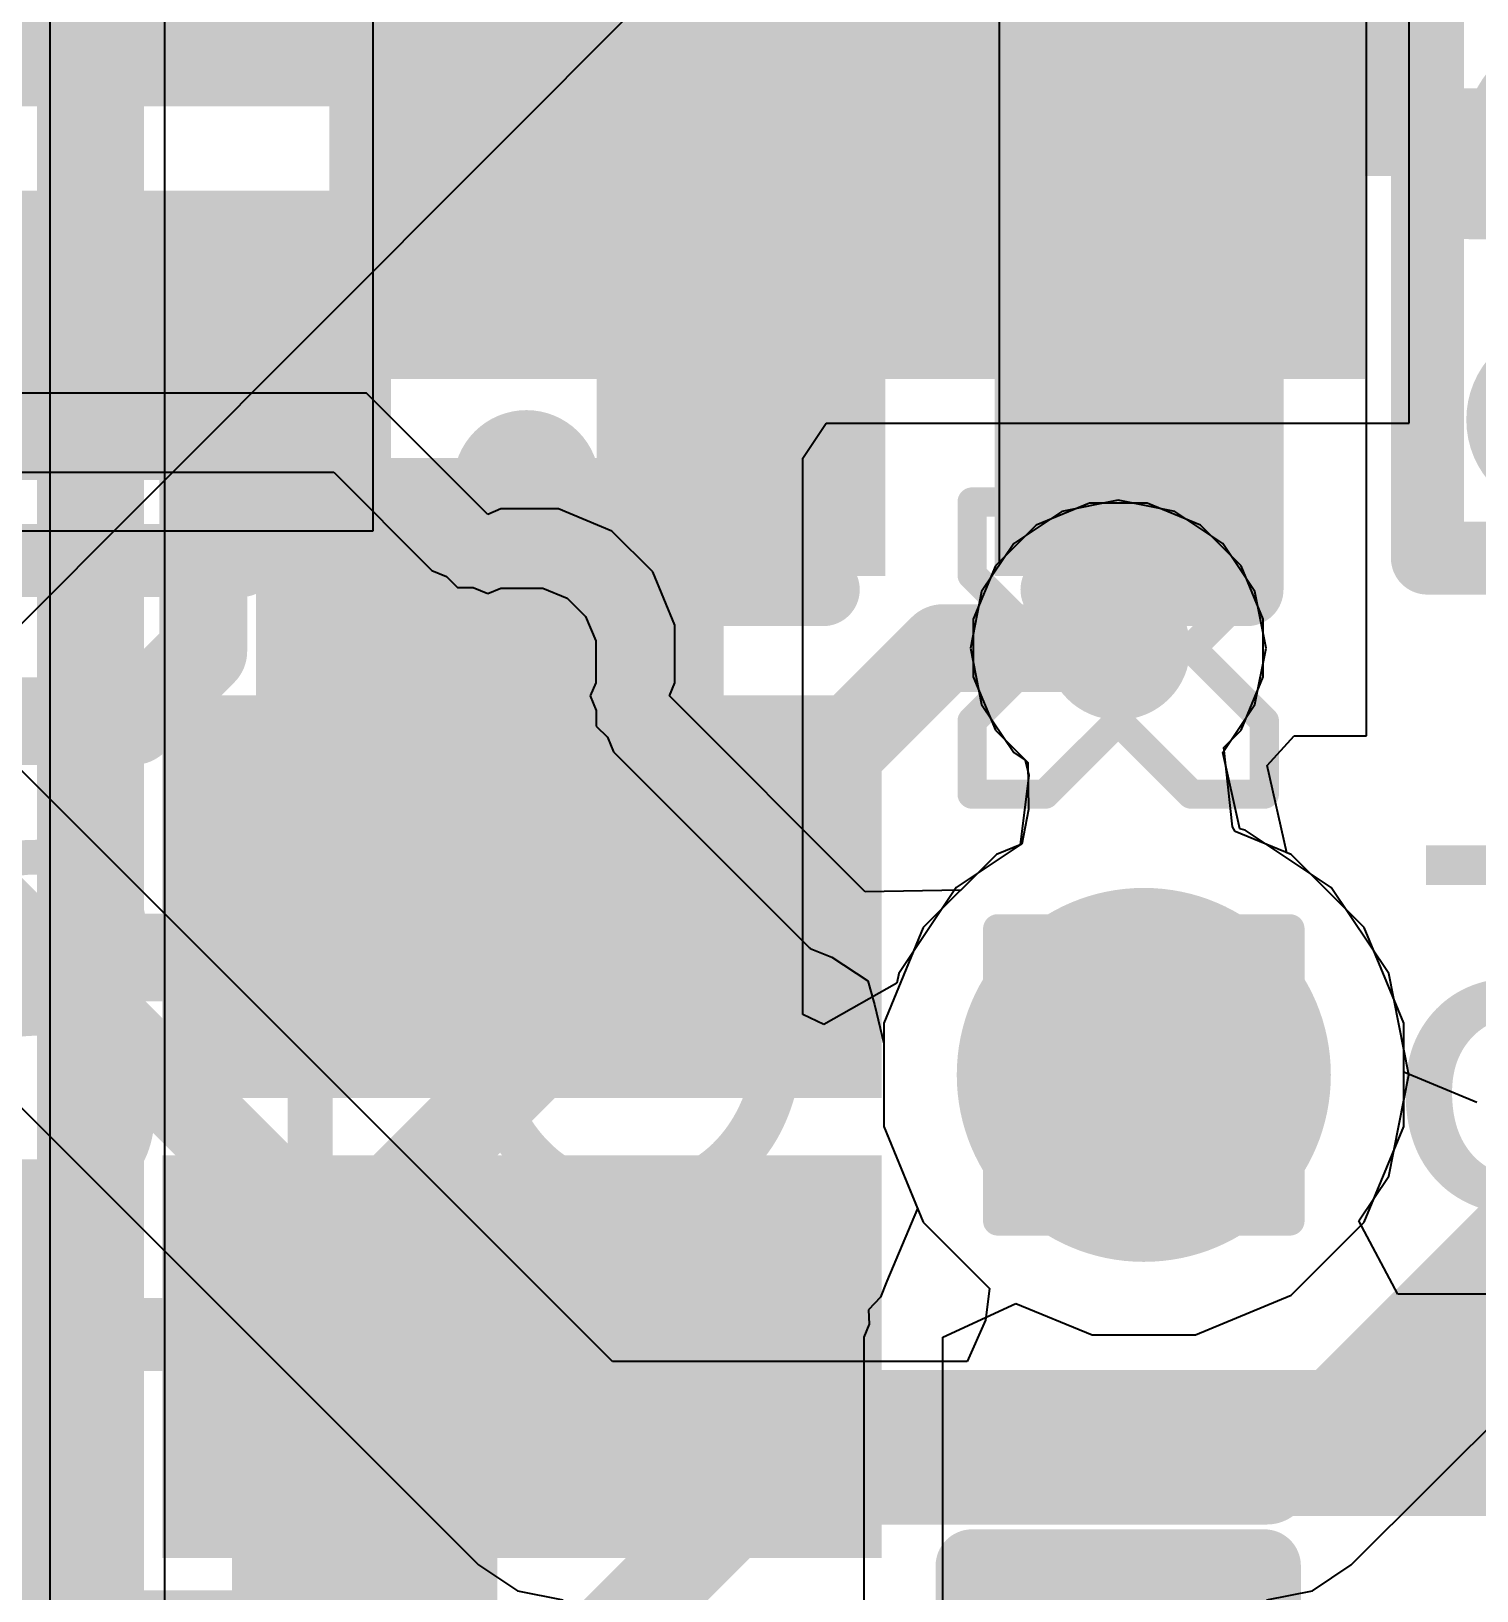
# Model space of a CAD drawing. Header units: inches. Extents: x 3 to 215, y 2 to 215.
# Drawn here: x 3.6196 to 3.7185, y 3.0745 to 3.1812 of the extents above; entities that cross this region are included whole.
import ezdxf

# ---------------------------------------------------------------- set-up
doc = ezdxf.new("R2010")
doc.units = ezdxf.units.IN
doc.header["$MEASUREMENT"] = 0
for name, color, linetype in [('Board_Outline', 56, 'Continuous'), ('Bottom Layer', 5, 'Continuous'), ('Bottom Overlay', 54, 'Continuous'), ('Bottom Paste', 16, 'Continuous'), ('Bottom Solder', 6, 'Continuous'), ('Drill Drawing', 1, 'Continuous'), ('Layer 1', 16, 'Continuous'), ('Layer 2', 76, 'Continuous'), ('Pad Holes', 156, 'Continuous'), ('Top Layer', 1, 'Continuous'), ('Top Overlay', 2, 'Continuous'), ('Top Paste', 8, 'Continuous'), ('Top Solder', 216, 'Continuous'), ('Via Holes', 16, 'Continuous')]:
    doc.layers.add(name, color=color, linetype=linetype)
doc.styles.add('Arial', font='', dxfattribs={"height": 0.2})
doc.styles.add('Arial_Bold', font='', dxfattribs={"height": 0.2})
doc.styles.get('Arial').set_extended_font_data('Arial')
doc.styles.get('Arial_Bold').set_extended_font_data('Arial', bold=True)

# ---------------------------------------------------------------- blocks, each defined once
blk = doc.blocks.new('TYPEC_312DSS_ACP16_1')
at = {"layer": 'Bottom Solder'}
h = blk.add_hatch(color=6, dxfattribs=at)
edge = h.paths.add_edge_path()
edge.add_arc((0.11378, 0.05125), 0.004, 0, 360)
at = {"layer": 'Pad Holes'}
h = blk.add_hatch(color=7, dxfattribs=at)
edge = h.paths.add_edge_path()
edge.add_arc((0.11378, 0.05125), 0.0128, 0, 360)
at = {"layer": 'Top Layer'}
for points in [[(0.08268, 0.11644), (0.09449, 0.11644), (0.09449, 0.07117), (0.08268, 0.07117)], [(0.09449, 0.11644), (0.1063, 0.11644), (0.1063, 0.07117), (0.09449, 0.07117)], [(0.11417, 0.11644), (0.12598, 0.11644), (0.12598, 0.07117), (0.11417, 0.07117)], [(0.12598, 0.11644), (0.1378, 0.11644), (0.1378, 0.07117), (0.12598, 0.07117)], [(0.16339, 0.03808), (0.16339, 0.10501), (0.23031, 0.10501), (0.23031, 0.03808)]]:
    blk.add_hatch(color=1, dxfattribs=at).paths.add_polyline_path(points)
at = {"layer": 'Top Paste'}
for points in [[(0.08268, 0.11644), (0.09449, 0.11644), (0.09449, 0.07117), (0.08268, 0.07117)], [(0.09449, 0.11644), (0.1063, 0.11644), (0.1063, 0.07117), (0.09449, 0.07117)], [(0.11417, 0.11644), (0.12598, 0.11644), (0.12598, 0.07117), (0.11417, 0.07117)], [(0.12598, 0.11644), (0.1378, 0.11644), (0.1378, 0.07117), (0.12598, 0.07117)], [(0.16339, 0.03808), (0.16339, 0.10501), (0.23031, 0.10501), (0.23031, 0.03808)]]:
    blk.add_hatch(color=8, dxfattribs=at).paths.add_polyline_path(points)
at = {"layer": 'Top Solder'}
for points in [[(0.08071, 0.11841), (0.09646, 0.11841), (0.09646, 0.0692), (0.08071, 0.0692)], [(0.09252, 0.11841), (0.10827, 0.11841), (0.10827, 0.0692), (0.09252, 0.0692)], [(0.1122, 0.11841), (0.12795, 0.11841), (0.12795, 0.0692), (0.1122, 0.0692)], [(0.12402, 0.11841), (0.13976, 0.11841), (0.13976, 0.0692), (0.12402, 0.0692)], [(0.16142, 0.03612), (0.16142, 0.10698), (0.23228, 0.10698), (0.23228, 0.03612)]]:
    blk.add_hatch(color=216, dxfattribs=at).paths.add_polyline_path(points)
h = blk.add_hatch(color=216, dxfattribs=at)
edge = h.paths.add_edge_path()
edge.add_arc((0.11378, 0.05125), 0.004, 0, 360)
at = {"layer": 'Top Overlay'}
for points in [[(0.1469, 0.0935, 0.01, 0.01, 0), (0.15429, 0.0935, 0.01, 0.01, 0)], [(0.17599, 0.02898, 0.01, 0.01, 0), (0.17599, -0.05382, 0.01, 0.01, 0)]]:
    blk.add_lwpolyline(points, format="xyseb", dxfattribs=at)
for points in [[(0.1444, 0.0935, 0.005, 0.005, 1), (0.1494, 0.0935, 0.005, 0.005, 1)], [(0.15179, 0.0935, 0.005, 0.005, 1), (0.15679, 0.0935, 0.005, 0.005, 1)], [(0.17349, 0.02898, 0.005, 0.005, 1), (0.17849, 0.02898, 0.005, 0.005, 1)]]:
    blk.add_lwpolyline(points, format="xyseb", close=True, dxfattribs=at)
blk = doc.blocks.new('R___0201_B_4')
at = {"layer": 'Bottom Layer'}
for points in [[(-0.01614, 0.00728), (-0.00551, 0.00728), (-0.00551, -0.00728), (-0.01614, -0.00728)], [(0.00551, 0.00728), (0.01614, 0.00728), (0.01614, -0.00728), (0.00551, -0.00728)]]:
    blk.add_hatch(color=5, dxfattribs=at).paths.add_polyline_path(points)
at = {"layer": 'Bottom Paste'}
for points in [[(-0.01614, 0.00728), (-0.00551, 0.00728), (-0.00551, -0.00728), (-0.01614, -0.00728)], [(0.00551, 0.00728), (0.01614, 0.00728), (0.01614, -0.00728), (0.00551, -0.00728)]]:
    blk.add_hatch(color=16, dxfattribs=at).paths.add_polyline_path(points)
at = {"layer": 'Bottom Solder'}
for points in [[(-0.01831, 0.00945), (-0.00335, 0.00945), (-0.00335, -0.00945), (-0.01831, -0.00945)], [(0.00335, 0.00945), (0.01831, 0.00945), (0.01831, -0.00945), (0.00335, -0.00945)]]:
    blk.add_hatch(color=6, dxfattribs=at).paths.add_polyline_path(points)
at = {"layer": 'Bottom Overlay'}
for points in [[(-0.019, 0.01, 0.005, 0.005, 0), (0.019, 0.01, 0.005, 0.005, 0)], [(-0.019, 0.01, 0.005, 0.005, 0), (-0.019, -0.01, 0.005, 0.005, 0)], [(0.019, 0.01, 0.005, 0.005, 0), (0.019, -0.01, 0.005, 0.005, 0)], [(-0.019, -0.01, 0.005, 0.005, 0), (0.019, -0.01, 0.005, 0.005, 0)]]:
    blk.add_lwpolyline(points, format="xyseb", dxfattribs=at)
for points in [[(-0.02025, 0.01, 0.0025, 0.0025, 1), (-0.01775, 0.01, 0.0025, 0.0025, 1)], [(-0.02025, 0.01, 0.0025, 0.0025, 1), (-0.01775, 0.01, 0.0025, 0.0025, 1)], [(0.01775, 0.01, 0.0025, 0.0025, 1), (0.02025, 0.01, 0.0025, 0.0025, 1)], [(0.01775, 0.01, 0.0025, 0.0025, 1), (0.02025, 0.01, 0.0025, 0.0025, 1)], [(-0.02025, -0.01, 0.0025, 0.0025, 1), (-0.01775, -0.01, 0.0025, 0.0025, 1)], [(-0.02025, -0.01, 0.0025, 0.0025, 1), (-0.01775, -0.01, 0.0025, 0.0025, 1)], [(0.01775, -0.01, 0.0025, 0.0025, 1), (0.02025, -0.01, 0.0025, 0.0025, 1)], [(0.01775, -0.01, 0.0025, 0.0025, 1), (0.02025, -0.01, 0.0025, 0.0025, 1)]]:
    blk.add_lwpolyline(points, format="xyseb", close=True, dxfattribs=at)
blk = doc.blocks.new('8_DSBGA_B_7')
at = {"layer": 'Bottom Layer'}
h = blk.add_hatch(color=5, dxfattribs=at)
edge = h.paths.add_edge_path()
edge.add_arc((-0.00984, 0.02953), 0.00453, 0, 360)
h = blk.add_hatch(color=5, dxfattribs=at)
edge = h.paths.add_edge_path()
edge.add_arc((0.00984, 0.02953), 0.00453, 0, 360)
h = blk.add_hatch(color=5, dxfattribs=at)
edge = h.paths.add_edge_path()
edge.add_arc((-0.00984, 0.00984), 0.00453, 0, 360)
h = blk.add_hatch(color=5, dxfattribs=at)
edge = h.paths.add_edge_path()
edge.add_arc((0.00984, 0.00984), 0.00453, 0, 360)
h = blk.add_hatch(color=5, dxfattribs=at)
edge = h.paths.add_edge_path()
edge.add_arc((-0.00984, -0.00984), 0.00453, 0, 360)
h = blk.add_hatch(color=5, dxfattribs=at)
edge = h.paths.add_edge_path()
edge.add_arc((0.00984, -0.00984), 0.00453, 0, 360)
h = blk.add_hatch(color=5, dxfattribs=at)
edge = h.paths.add_edge_path()
edge.add_arc((-0.00984, -0.02953), 0.00453, 0, 360)
h = blk.add_hatch(color=5, dxfattribs=at)
edge = h.paths.add_edge_path()
edge.add_arc((0.00984, -0.02953), 0.00453, 0, 360)
at = {"layer": 'Bottom Paste'}
h = blk.add_hatch(color=16, dxfattribs=at)
edge = h.paths.add_edge_path()
edge.add_arc((-0.00984, 0.02953), 0.00453, 0, 360)
h = blk.add_hatch(color=16, dxfattribs=at)
edge = h.paths.add_edge_path()
edge.add_arc((0.00984, 0.02953), 0.00453, 0, 360)
h = blk.add_hatch(color=16, dxfattribs=at)
edge = h.paths.add_edge_path()
edge.add_arc((-0.00984, 0.00984), 0.00453, 0, 360)
h = blk.add_hatch(color=16, dxfattribs=at)
edge = h.paths.add_edge_path()
edge.add_arc((0.00984, 0.00984), 0.00453, 0, 360)
h = blk.add_hatch(color=16, dxfattribs=at)
edge = h.paths.add_edge_path()
edge.add_arc((-0.00984, -0.00984), 0.00453, 0, 360)
h = blk.add_hatch(color=16, dxfattribs=at)
edge = h.paths.add_edge_path()
edge.add_arc((0.00984, -0.00984), 0.00453, 0, 360)
h = blk.add_hatch(color=16, dxfattribs=at)
edge = h.paths.add_edge_path()
edge.add_arc((-0.00984, -0.02953), 0.00453, 0, 360)
h = blk.add_hatch(color=16, dxfattribs=at)
edge = h.paths.add_edge_path()
edge.add_arc((0.00984, -0.02953), 0.00453, 0, 360)
at = {"layer": 'Bottom Solder'}
h = blk.add_hatch(color=6, dxfattribs=at)
edge = h.paths.add_edge_path()
edge.add_arc((-0.00984, 0.02953), 0.0065, 0, 360)
h = blk.add_hatch(color=6, dxfattribs=at)
edge = h.paths.add_edge_path()
edge.add_arc((0.00984, 0.02953), 0.0065, 0, 360)
h = blk.add_hatch(color=6, dxfattribs=at)
edge = h.paths.add_edge_path()
edge.add_arc((-0.00984, 0.00984), 0.0065, 0, 360)
h = blk.add_hatch(color=6, dxfattribs=at)
edge = h.paths.add_edge_path()
edge.add_arc((0.00984, 0.00984), 0.0065, 0, 360)
h = blk.add_hatch(color=6, dxfattribs=at)
edge = h.paths.add_edge_path()
edge.add_arc((-0.00984, -0.00984), 0.0065, 0, 360)
h = blk.add_hatch(color=6, dxfattribs=at)
edge = h.paths.add_edge_path()
edge.add_arc((0.00984, -0.00984), 0.0065, 0, 360)
h = blk.add_hatch(color=6, dxfattribs=at)
edge = h.paths.add_edge_path()
edge.add_arc((-0.00984, -0.02953), 0.0065, 0, 360)
h = blk.add_hatch(color=6, dxfattribs=at)
edge = h.paths.add_edge_path()
edge.add_arc((0.00984, -0.02953), 0.0065, 0, 360)
at = {"layer": 'Bottom Overlay'}
for points in [[(-0.019, 0.039, 0.005, 0.005, 0), (-0.019, -0.038, 0.005, 0.005, 0)], [(0.019, 0.039, 0.005, 0.005, 0), (-0.019, 0.039, 0.005, 0.005, 0)], [(0.019, 0.039, 0.005, 0.005, 0), (0.019, -0.038, 0.005, 0.005, 0)], [(-0.02423, -0.02977, 0.00394, 0.00394, 0), (-0.026, -0.028, 0.00394, 0.00394, 0)], [(-0.026, -0.028, 0.00394, 0.00394, 0), (-0.026, -0.033, 0.00394, 0.00394, 0)], [(-0.02423, -0.03123, 0.00394, 0.00394, 0), (-0.026, -0.033, 0.00394, 0.00394, 0)], [(0.019, -0.038, 0.005, 0.005, 0), (-0.019, -0.038, 0.005, 0.005, 0)]]:
    blk.add_lwpolyline(points, format="xyseb", dxfattribs=at)
for points in [[(-0.02025, 0.039, 0.0025, 0.0025, 1), (-0.01775, 0.039, 0.0025, 0.0025, 1)], [(-0.02025, 0.039, 0.0025, 0.0025, 1), (-0.01775, 0.039, 0.0025, 0.0025, 1)], [(0.01775, 0.039, 0.0025, 0.0025, 1), (0.02025, 0.039, 0.0025, 0.0025, 1)], [(0.01775, 0.039, 0.0025, 0.0025, 1), (0.02025, 0.039, 0.0025, 0.0025, 1)], [(-0.02698, -0.028, 0.00197, 0.00197, 1), (-0.02502, -0.028, 0.00197, 0.00197, 1)], [(-0.02698, -0.028, 0.00197, 0.00197, 1), (-0.02502, -0.028, 0.00197, 0.00197, 1)], [(-0.02522, -0.02977, 0.00197, 0.00197, 1), (-0.02325, -0.02977, 0.00197, 0.00197, 1)], [(-0.02522, -0.03123, 0.00197, 0.00197, 1), (-0.02325, -0.03123, 0.00197, 0.00197, 1)], [(-0.02698, -0.033, 0.00197, 0.00197, 1), (-0.02502, -0.033, 0.00197, 0.00197, 1)], [(-0.02698, -0.033, 0.00197, 0.00197, 1), (-0.02502, -0.033, 0.00197, 0.00197, 1)], [(-0.02025, -0.038, 0.0025, 0.0025, 1), (-0.01775, -0.038, 0.0025, 0.0025, 1)], [(-0.02025, -0.038, 0.0025, 0.0025, 1), (-0.01775, -0.038, 0.0025, 0.0025, 1)], [(0.01775, -0.038, 0.0025, 0.0025, 1), (0.02025, -0.038, 0.0025, 0.0025, 1)], [(0.01775, -0.038, 0.0025, 0.0025, 1), (0.02025, -0.038, 0.0025, 0.0025, 1)]]:
    blk.add_lwpolyline(points, format="xyseb", close=True, dxfattribs=at)
blk = doc.blocks.new('WSON_6_2_2__B_14')
at = {"layer": 'Bottom Layer'}
for points in [[(0.02953, 0.00591), (0.04724, 0.00591), (0.04724, -0.00591), (0.02953, -0.00591)], [(0.02953, -0.01969), (0.04724, -0.01969), (0.04724, -0.0315), (0.02953, -0.0315)]]:
    blk.add_hatch(color=5, dxfattribs=at).paths.add_polyline_path(points)
at = {"layer": 'Bottom Paste'}
for points in [[(0.02953, 0.00591), (0.04724, 0.00591), (0.04724, -0.00591), (0.02953, -0.00591)], [(0.02953, -0.01969), (0.04724, -0.01969), (0.04724, -0.0315), (0.02953, -0.0315)]]:
    blk.add_hatch(color=16, dxfattribs=at).paths.add_polyline_path(points)
at = {"layer": 'Bottom Solder'}
for points in [[(0.02553, 0.00991), (0.05124, 0.00991), (0.05124, -0.00991), (0.02553, -0.00991)], [(0.02553, -0.01569), (0.05124, -0.01569), (0.05124, -0.0355), (0.02553, -0.0355)]]:
    blk.add_hatch(color=6, dxfattribs=at).paths.add_polyline_path(points)
at = {"layer": 'Bottom Overlay'}
for points in [[(0.041, -0.041, 0.005, 0.005, 0), (0.041, -0.03706, 0.005, 0.005, 0)], [(-0.041, -0.041, 0.005, 0.005, 0), (0.041, -0.041, 0.005, 0.005, 0)]]:
    blk.add_lwpolyline(points, format="xyseb", dxfattribs=at)
for points in [[(0.03975, -0.03706, 0.0025, 0.0025, 1), (0.04225, -0.03706, 0.0025, 0.0025, 1)], [(0.03975, -0.041, 0.0025, 0.0025, 1), (0.04225, -0.041, 0.0025, 0.0025, 1)], [(0.03975, -0.041, 0.0025, 0.0025, 1), (0.04225, -0.041, 0.0025, 0.0025, 1)]]:
    blk.add_lwpolyline(points, format="xyseb", close=True, dxfattribs=at)
blk = doc.blocks.new('ESP32_C3_MINI_1_H4_16')
at = {"layer": 'Board_Outline'}
for p, q in [((-0.26378, 0.43701), (-0.26378, -0.22441)), ((-0.25591, -0.21654), (-0.25591, 0.42913))]:
    blk.add_line(p, q, dxfattribs=at)
at = {"layer": 'Top Overlay'}
blk.add_lwpolyline([(-0.25984, -0.22047, 0.005, 0.005, 0), (-0.25984, 0.43307, 0.005, 0.005, 0)], format="xyseb", dxfattribs=at)
at = {"layer": 'Top Solder'}
blk.add_line((-0.10937, 0.04615), (-211.38339, -211.70645), dxfattribs=at)
blk = doc.blocks.new('R___0201_B_26')
at = {"layer": 'Bottom Layer'}
for points in [[(-0.01614, 0.00728), (-0.00551, 0.00728), (-0.00551, -0.00728), (-0.01614, -0.00728)], [(0.00551, 0.00728), (0.01614, 0.00728), (0.01614, -0.00728), (0.00551, -0.00728)]]:
    blk.add_hatch(color=5, dxfattribs=at).paths.add_polyline_path(points)
at = {"layer": 'Bottom Paste'}
for points in [[(-0.01614, 0.00728), (-0.00551, 0.00728), (-0.00551, -0.00728), (-0.01614, -0.00728)], [(0.00551, 0.00728), (0.01614, 0.00728), (0.01614, -0.00728), (0.00551, -0.00728)]]:
    blk.add_hatch(color=16, dxfattribs=at).paths.add_polyline_path(points)
at = {"layer": 'Bottom Solder'}
for points in [[(-0.01831, 0.00945), (-0.00335, 0.00945), (-0.00335, -0.00945), (-0.01831, -0.00945)], [(0.00335, 0.00945), (0.01831, 0.00945), (0.01831, -0.00945), (0.00335, -0.00945)]]:
    blk.add_hatch(color=6, dxfattribs=at).paths.add_polyline_path(points)
at = {"layer": 'Bottom Overlay'}
for points in [[(-0.019, 0.01, 0.005, 0.005, 0), (0.019, 0.01, 0.005, 0.005, 0)], [(-0.019, -0.01, 0.005, 0.005, 0), (-0.019, 0.01, 0.005, 0.005, 0)], [(0.019, -0.01, 0.005, 0.005, 0), (0.019, 0.01, 0.005, 0.005, 0)], [(-0.019, -0.01, 0.005, 0.005, 0), (0.019, -0.01, 0.005, 0.005, 0)]]:
    blk.add_lwpolyline(points, format="xyseb", dxfattribs=at)
for points in [[(-0.02025, 0.01, 0.0025, 0.0025, 1), (-0.01775, 0.01, 0.0025, 0.0025, 1)], [(-0.02025, 0.01, 0.0025, 0.0025, 1), (-0.01775, 0.01, 0.0025, 0.0025, 1)], [(0.01775, 0.01, 0.0025, 0.0025, 1), (0.02025, 0.01, 0.0025, 0.0025, 1)], [(0.01775, 0.01, 0.0025, 0.0025, 1), (0.02025, 0.01, 0.0025, 0.0025, 1)], [(-0.02025, -0.01, 0.0025, 0.0025, 1), (-0.01775, -0.01, 0.0025, 0.0025, 1)], [(-0.02025, -0.01, 0.0025, 0.0025, 1), (-0.01775, -0.01, 0.0025, 0.0025, 1)], [(0.01775, -0.01, 0.0025, 0.0025, 1), (0.02025, -0.01, 0.0025, 0.0025, 1)], [(0.01775, -0.01, 0.0025, 0.0025, 1), (0.02025, -0.01, 0.0025, 0.0025, 1)]]:
    blk.add_lwpolyline(points, format="xyseb", close=True, dxfattribs=at)
blk = doc.blocks.new('CAP_0201_B_44')
at = {"layer": 'Bottom Layer'}
for points in [[(-0.01772, 0.00591), (-0.00591, 0.00591), (-0.00591, -0.00591), (-0.01772, -0.00591)], [(0.00591, 0.00591), (0.01772, 0.00591), (0.01772, -0.00591), (0.00591, -0.00591)]]:
    blk.add_hatch(color=5, dxfattribs=at).paths.add_polyline_path(points)
at = {"layer": 'Bottom Paste'}
for points in [[(-0.01772, 0.00591), (-0.00591, 0.00591), (-0.00591, -0.00591), (-0.01772, -0.00591)], [(0.00591, 0.00591), (0.01772, 0.00591), (0.01772, -0.00591), (0.00591, -0.00591)]]:
    blk.add_hatch(color=16, dxfattribs=at).paths.add_polyline_path(points)
at = {"layer": 'Bottom Solder'}
for points in [[(-0.01988, 0.00807), (-0.00374, 0.00807), (-0.00374, -0.00807), (-0.01988, -0.00807)], [(0.00374, 0.00807), (0.01988, 0.00807), (0.01988, -0.00807), (0.00374, -0.00807)]]:
    blk.add_hatch(color=6, dxfattribs=at).paths.add_polyline_path(points)
at = {"layer": 'Bottom Overlay'}
for points in [[(-0.008, 0.009, 0.005, 0.005, 0), (-0.021, 0.009, 0.005, 0.005, 0)], [(-0.021, 0.009, 0.005, 0.005, 0), (-0.021, -0.009, 0.005, 0.005, 0)], [(0.021, 0.009, 0.005, 0.005, 0), (0.008, 0.009, 0.005, 0.005, 0)], [(0.021, 0.009, 0.005, 0.005, 0), (0.021, -0.009, 0.005, 0.005, 0)], [(-0.008, -0.009, 0.005, 0.005, 0), (-0.021, -0.009, 0.005, 0.005, 0)], [(0.021, -0.009, 0.005, 0.005, 0), (0.008, -0.009, 0.005, 0.005, 0)]]:
    blk.add_lwpolyline(points, format="xyseb", dxfattribs=at)
for points in [[(-0.02225, 0.009, 0.0025, 0.0025, 1), (-0.01975, 0.009, 0.0025, 0.0025, 1)], [(-0.02225, 0.009, 0.0025, 0.0025, 1), (-0.01975, 0.009, 0.0025, 0.0025, 1)], [(-0.00925, 0.009, 0.0025, 0.0025, 1), (-0.00675, 0.009, 0.0025, 0.0025, 1)], [(0.00675, 0.009, 0.0025, 0.0025, 1), (0.00925, 0.009, 0.0025, 0.0025, 1)], [(0.01975, 0.009, 0.0025, 0.0025, 1), (0.02225, 0.009, 0.0025, 0.0025, 1)], [(0.01975, 0.009, 0.0025, 0.0025, 1), (0.02225, 0.009, 0.0025, 0.0025, 1)], [(-0.02225, -0.009, 0.0025, 0.0025, 1), (-0.01975, -0.009, 0.0025, 0.0025, 1)], [(-0.02225, -0.009, 0.0025, 0.0025, 1), (-0.01975, -0.009, 0.0025, 0.0025, 1)], [(-0.00925, -0.009, 0.0025, 0.0025, 1), (-0.00675, -0.009, 0.0025, 0.0025, 1)], [(0.00675, -0.009, 0.0025, 0.0025, 1), (0.00925, -0.009, 0.0025, 0.0025, 1)], [(0.01975, -0.009, 0.0025, 0.0025, 1), (0.02225, -0.009, 0.0025, 0.0025, 1)], [(0.01975, -0.009, 0.0025, 0.0025, 1), (0.02225, -0.009, 0.0025, 0.0025, 1)]]:
    blk.add_lwpolyline(points, format="xyseb", close=True, dxfattribs=at)
blk = doc.blocks.new('CAP_0201_B_46')
at = {"layer": 'Bottom Layer'}
for points in [[(-0.01772, 0.00591), (-0.00591, 0.00591), (-0.00591, -0.00591), (-0.01772, -0.00591)], [(0.00591, 0.00591), (0.01772, 0.00591), (0.01772, -0.00591), (0.00591, -0.00591)]]:
    blk.add_hatch(color=5, dxfattribs=at).paths.add_polyline_path(points)
at = {"layer": 'Bottom Paste'}
for points in [[(-0.01772, 0.00591), (-0.00591, 0.00591), (-0.00591, -0.00591), (-0.01772, -0.00591)], [(0.00591, 0.00591), (0.01772, 0.00591), (0.01772, -0.00591), (0.00591, -0.00591)]]:
    blk.add_hatch(color=16, dxfattribs=at).paths.add_polyline_path(points)
at = {"layer": 'Bottom Solder'}
for points in [[(-0.01988, 0.00807), (-0.00374, 0.00807), (-0.00374, -0.00807), (-0.01988, -0.00807)], [(0.00374, 0.00807), (0.01988, 0.00807), (0.01988, -0.00807), (0.00374, -0.00807)]]:
    blk.add_hatch(color=6, dxfattribs=at).paths.add_polyline_path(points)
at = {"layer": 'Bottom Overlay'}
for points in [[(-0.021, 0.009, 0.005, 0.005, 0), (-0.008, 0.009, 0.005, 0.005, 0)], [(-0.021, 0.009, 0.005, 0.005, 0), (-0.021, -0.009, 0.005, 0.005, 0)], [(0.008, 0.009, 0.005, 0.005, 0), (0.021, 0.009, 0.005, 0.005, 0)], [(0.021, 0.009, 0.005, 0.005, 0), (0.021, -0.009, 0.005, 0.005, 0)], [(-0.021, -0.009, 0.005, 0.005, 0), (-0.008, -0.009, 0.005, 0.005, 0)], [(0.008, -0.009, 0.005, 0.005, 0), (0.021, -0.009, 0.005, 0.005, 0)]]:
    blk.add_lwpolyline(points, format="xyseb", dxfattribs=at)
for points in [[(-0.02225, 0.009, 0.0025, 0.0025, 1), (-0.01975, 0.009, 0.0025, 0.0025, 1)], [(-0.02225, 0.009, 0.0025, 0.0025, 1), (-0.01975, 0.009, 0.0025, 0.0025, 1)], [(-0.00925, 0.009, 0.0025, 0.0025, 1), (-0.00675, 0.009, 0.0025, 0.0025, 1)], [(0.00675, 0.009, 0.0025, 0.0025, 1), (0.00925, 0.009, 0.0025, 0.0025, 1)], [(0.01975, 0.009, 0.0025, 0.0025, 1), (0.02225, 0.009, 0.0025, 0.0025, 1)], [(0.01975, 0.009, 0.0025, 0.0025, 1), (0.02225, 0.009, 0.0025, 0.0025, 1)], [(-0.02225, -0.009, 0.0025, 0.0025, 1), (-0.01975, -0.009, 0.0025, 0.0025, 1)], [(-0.02225, -0.009, 0.0025, 0.0025, 1), (-0.01975, -0.009, 0.0025, 0.0025, 1)], [(-0.00925, -0.009, 0.0025, 0.0025, 1), (-0.00675, -0.009, 0.0025, 0.0025, 1)], [(0.00675, -0.009, 0.0025, 0.0025, 1), (0.00925, -0.009, 0.0025, 0.0025, 1)], [(0.01975, -0.009, 0.0025, 0.0025, 1), (0.02225, -0.009, 0.0025, 0.0025, 1)], [(0.01975, -0.009, 0.0025, 0.0025, 1), (0.02225, -0.009, 0.0025, 0.0025, 1)]]:
    blk.add_lwpolyline(points, format="xyseb", close=True, dxfattribs=at)

msp = doc.modelspace()

# ---------------------------------------------------------------- hatches: boundary and pattern name
at = {"layer": 'Bottom Layer'}
h = msp.add_hatch(color=5, dxfattribs=at)
edge = h.paths.add_edge_path()
edge.add_arc((3.65373, 3.1386), 0.00492, 0, 360)
h = msp.add_hatch(color=5, dxfattribs=at)
edge = h.paths.add_edge_path()
edge.add_arc((3.694, 3.139), 0.00492, 0, 360)
for points in [[(3.562, 3.08563), (3.625, 3.08563), (3.625, 3.104), (3.562, 3.104)], [(3.562, 3.07), (3.625, 3.07), (3.625, 3.09), (3.562, 3.09)]]:
    msp.add_hatch(color=5, dxfattribs=at).paths.add_polyline_path(points)
at = {"layer": 'Layer 1'}
h = msp.add_hatch(color=16, dxfattribs=at)
edge = h.paths.add_edge_path()
edge.add_arc((3.65373, 3.1386), 0.00492, 0, 360)
h = msp.add_hatch(color=16, dxfattribs=at)
edge = h.paths.add_edge_path()
edge.add_arc((3.694, 3.139), 0.00492, 0, 360)
at = {"layer": 'Layer 2'}
h = msp.add_hatch(color=76, dxfattribs=at)
edge = h.paths.add_edge_path()
edge.add_arc((3.65373, 3.1386), 0.00492, 0, 360)
h = msp.add_hatch(color=76, dxfattribs=at)
edge = h.paths.add_edge_path()
edge.add_arc((3.694, 3.139), 0.00492, 0, 360)
at = {"layer": 'Top Layer'}
for points in [[(3.635, 3.111), (3.667, 3.111), (3.667, 3.152), (3.635, 3.152)], [(3.675, 3.103), (3.63339, 3.103), (3.63339, 3.08458), (3.675, 3.08458)]]:
    msp.add_hatch(color=1, dxfattribs=at).paths.add_polyline_path(points)
h = msp.add_hatch(color=1, dxfattribs=at)
edge = h.paths.add_edge_path()
edge.add_arc((3.65373, 3.1386), 0.00492, 0, 360)
h = msp.add_hatch(color=1, dxfattribs=at)
edge = h.paths.add_edge_path()
edge.add_arc((3.694, 3.139), 0.00492, 0, 360)
at = {"layer": 'Via Holes'}
h = msp.add_hatch(color=7, dxfattribs=at)
edge = h.paths.add_edge_path()
edge.add_arc((3.65373, 3.1386), 0.00394, 0, 360)
h = msp.add_hatch(color=7, dxfattribs=at)
edge = h.paths.add_edge_path()
edge.add_arc((3.694, 3.139), 0.00394, 0, 360)

# ---------------------------------------------------------------- linework, layer by layer
at = {"layer": 'Bottom Layer'}
for p, q in [((3.643, 3.234), (3.643, 3.148)), ((3.643, 3.148), (3.643, 3.147)), ((3.643, 3.147), (3.537, 3.147))]:
    msp.add_line(p, q, dxfattribs=at)
for points in [[(3.65441, 3.16041, 0.006, 0.006, 0), (3.688, 3.194, 0.006, 0.006, 0)], [(3.694, 3.162, 0.006, 0.006, 0), (3.70631, 3.17431, 0.006, 0.006, 0)], [(3.70631, 3.17431, 0.006, 0.006, 0), (3.72431, 3.17431, 0.006, 0.006, 0)], [(3.694, 3.15, 0.006, 0.006, 0), (3.694, 3.162, 0.006, 0.006, 0)], [(3.63139, 3.16041, 0.006, 0.006, 0), (3.65441, 3.16041, 0.006, 0.006, 0)], [(3.63139, 3.13877, 0.006, 0.006, 0), (3.63139, 3.16041, 0.006, 0.006, 0)], [(3.66709, 3.14909, 0.006, 0.006, 0), (3.67, 3.152, 0.006, 0.006, 0)], [(3.69362, 3.152, 0.006, 0.006, 0), (3.69381, 3.15181, 0.006, 0.006, 0)], [(3.69381, 3.13919, 0.006, 0.006, 0), (3.69381, 3.15181, 0.006, 0.006, 0)], [(3.65373, 3.1386, 0.006, 0.006, 0), (3.66423, 3.14909, 0.006, 0.006, 0)], [(3.66423, 3.14909, 0.006, 0.006, 0), (3.66709, 3.14909, 0.006, 0.006, 0)], [(3.62662, 3.134, 0.006, 0.006, 0), (3.63139, 3.13877, 0.006, 0.006, 0)], [(3.63294, 3.11781, 0.006, 0.006, 0), (3.65373, 3.1386, 0.006, 0.006, 0)], [(3.64083, 3.09783, 0.006, 0.006, 0), (3.682, 3.139, 0.006, 0.006, 0)], [(3.682, 3.139, 0.006, 0.006, 0), (3.694, 3.139, 0.006, 0.006, 0)], [(3.69381, 3.13919, 0.006, 0.006, 0), (3.694, 3.139, 0.006, 0.006, 0)], [(3.5769, 3.134, 0.006, 0.006, 0), (3.62662, 3.134, 0.006, 0.006, 0)], [(3.596, 3.11781, 0.006, 0.006, 0), (3.63294, 3.11781, 0.006, 0.006, 0)], [(3.70648, 3.083, 0.006, 0.006, 0), (3.72431, 3.10084, 0.006, 0.006, 0)], [(3.64083, 3.082, 0.006, 0.006, 0), (3.64083, 3.09783, 0.006, 0.006, 0)], [(3.64713, 3.05929, 0.006, 0.006, 0), (3.67084, 3.083, 0.006, 0.006, 0)], [(3.67084, 3.083, 0.006, 0.006, 0), (3.70648, 3.083, 0.006, 0.006, 0)]]:
    msp.add_lwpolyline(points, format="xyseb", dxfattribs=at)
for points in [[(3.70481, 3.17431, 0.003, 0.003, 1), (3.70781, 3.17431, 0.003, 0.003, 1)], [(3.70481, 3.17431, 0.003, 0.003, 1), (3.70781, 3.17431, 0.003, 0.003, 1)], [(3.6925, 3.162, 0.003, 0.003, 1), (3.6955, 3.162, 0.003, 0.003, 1)], [(3.6925, 3.162, 0.003, 0.003, 1), (3.6955, 3.162, 0.003, 0.003, 1)], [(3.62989, 3.16041, 0.003, 0.003, 1), (3.63289, 3.16041, 0.003, 0.003, 1)], [(3.62989, 3.16041, 0.003, 0.003, 1), (3.63289, 3.16041, 0.003, 0.003, 1)], [(3.65291, 3.16041, 0.003, 0.003, 1), (3.65591, 3.16041, 0.003, 0.003, 1)], [(3.65291, 3.16041, 0.003, 0.003, 1), (3.65591, 3.16041, 0.003, 0.003, 1)], [(3.6685, 3.152, 0.003, 0.003, 1), (3.6715, 3.152, 0.003, 0.003, 1)], [(3.69212, 3.152, 0.003, 0.003, 1), (3.69512, 3.152, 0.003, 0.003, 1)], [(3.69231, 3.15181, 0.003, 0.003, 1), (3.69531, 3.15181, 0.003, 0.003, 1)], [(3.69231, 3.15181, 0.003, 0.003, 1), (3.69531, 3.15181, 0.003, 0.003, 1)], [(3.6925, 3.15, 0.003, 0.003, 1), (3.6955, 3.15, 0.003, 0.003, 1)], [(3.66273, 3.14909, 0.003, 0.003, 1), (3.66573, 3.14909, 0.003, 0.003, 1)], [(3.66273, 3.14909, 0.003, 0.003, 1), (3.66573, 3.14909, 0.003, 0.003, 1)], [(3.66559, 3.14909, 0.003, 0.003, 1), (3.66859, 3.14909, 0.003, 0.003, 1)], [(3.66559, 3.14909, 0.003, 0.003, 1), (3.66859, 3.14909, 0.003, 0.003, 1)], [(3.62989, 3.13877, 0.003, 0.003, 1), (3.63289, 3.13877, 0.003, 0.003, 1)], [(3.62989, 3.13877, 0.003, 0.003, 1), (3.63289, 3.13877, 0.003, 0.003, 1)], [(3.65223, 3.1386, 0.003, 0.003, 1), (3.65523, 3.1386, 0.003, 0.003, 1)], [(3.65223, 3.1386, 0.003, 0.003, 1), (3.65523, 3.1386, 0.003, 0.003, 1)], [(3.6805, 3.139, 0.003, 0.003, 1), (3.6835, 3.139, 0.003, 0.003, 1)], [(3.6805, 3.139, 0.003, 0.003, 1), (3.6835, 3.139, 0.003, 0.003, 1)], [(3.69231, 3.13919, 0.003, 0.003, 1), (3.69531, 3.13919, 0.003, 0.003, 1)], [(3.69231, 3.13919, 0.003, 0.003, 1), (3.69531, 3.13919, 0.003, 0.003, 1)], [(3.6925, 3.139, 0.003, 0.003, 1), (3.6955, 3.139, 0.003, 0.003, 1)], [(3.6925, 3.139, 0.003, 0.003, 1), (3.6955, 3.139, 0.003, 0.003, 1)], [(3.62512, 3.134, 0.003, 0.003, 1), (3.62812, 3.134, 0.003, 0.003, 1)], [(3.62512, 3.134, 0.003, 0.003, 1), (3.62812, 3.134, 0.003, 0.003, 1)], [(3.63144, 3.11781, 0.003, 0.003, 1), (3.63444, 3.11781, 0.003, 0.003, 1)], [(3.63144, 3.11781, 0.003, 0.003, 1), (3.63444, 3.11781, 0.003, 0.003, 1)], [(3.63933, 3.09783, 0.003, 0.003, 1), (3.64233, 3.09783, 0.003, 0.003, 1)], [(3.63933, 3.09783, 0.003, 0.003, 1), (3.64233, 3.09783, 0.003, 0.003, 1)], [(3.66934, 3.083, 0.003, 0.003, 1), (3.67234, 3.083, 0.003, 0.003, 1)], [(3.66934, 3.083, 0.003, 0.003, 1), (3.67234, 3.083, 0.003, 0.003, 1)], [(3.70498, 3.083, 0.003, 0.003, 1), (3.70798, 3.083, 0.003, 0.003, 1)], [(3.70498, 3.083, 0.003, 0.003, 1), (3.70798, 3.083, 0.003, 0.003, 1)], [(3.63933, 3.082, 0.003, 0.003, 1), (3.64233, 3.082, 0.003, 0.003, 1)]]:
    msp.add_lwpolyline(points, format="xyseb", close=True, dxfattribs=at)
at = {"layer": 'Bottom Overlay'}
for points in [[(3.715, 3.086, 0.005, 0.005, 0), (3.723, 3.094, 0.005, 0.005, 0)], [(3.649, 3.086, 0.005, 0.005, 0), (3.715, 3.086, 0.005, 0.005, 0)]]:
    msp.add_lwpolyline(points, format="xyseb", dxfattribs=at)
for points in [[(3.64775, 3.086, 0.0025, 0.0025, 1), (3.65025, 3.086, 0.0025, 0.0025, 1)], [(3.71375, 3.086, 0.0025, 0.0025, 1), (3.71625, 3.086, 0.0025, 0.0025, 1)], [(3.71375, 3.086, 0.0025, 0.0025, 1), (3.71625, 3.086, 0.0025, 0.0025, 1)]]:
    msp.add_lwpolyline(points, format="xyseb", close=True, dxfattribs=at)
at = {"layer": 'Drill Drawing'}
for points in [[(3.684, 3.144, 0.002, 0.002, 0), (3.684, 3.149, 0.002, 0.002, 0)], [(3.684, 3.149, 0.002, 0.002, 0), (3.689, 3.149, 0.002, 0.002, 0)], [(3.689, 3.149, 0.002, 0.002, 0), (3.694, 3.144, 0.002, 0.002, 0)], [(3.694, 3.144, 0.002, 0.002, 0), (3.699, 3.149, 0.002, 0.002, 0)], [(3.699, 3.149, 0.002, 0.002, 0), (3.704, 3.149, 0.002, 0.002, 0)], [(3.704, 3.144, 0.002, 0.002, 0), (3.704, 3.149, 0.002, 0.002, 0)], [(3.64373, 3.1436, 0.002, 0.002, 0), (3.64373, 3.1486, 0.002, 0.002, 0)], [(3.64373, 3.1486, 0.002, 0.002, 0), (3.64873, 3.1486, 0.002, 0.002, 0)], [(3.64873, 3.1486, 0.002, 0.002, 0), (3.65373, 3.1436, 0.002, 0.002, 0)], [(3.65373, 3.1436, 0.002, 0.002, 0), (3.65873, 3.1486, 0.002, 0.002, 0)], [(3.65873, 3.1486, 0.002, 0.002, 0), (3.66373, 3.1486, 0.002, 0.002, 0)], [(3.66373, 3.1436, 0.002, 0.002, 0), (3.66373, 3.1486, 0.002, 0.002, 0)], [(3.64373, 3.1436, 0.002, 0.002, 0), (3.64873, 3.1386, 0.002, 0.002, 0)], [(3.65873, 3.1386, 0.002, 0.002, 0), (3.66373, 3.1436, 0.002, 0.002, 0)], [(3.684, 3.144, 0.002, 0.002, 0), (3.689, 3.139, 0.002, 0.002, 0)], [(3.699, 3.139, 0.002, 0.002, 0), (3.704, 3.144, 0.002, 0.002, 0)], [(3.64373, 3.1336, 0.002, 0.002, 0), (3.64873, 3.1386, 0.002, 0.002, 0)], [(3.65873, 3.1386, 0.002, 0.002, 0), (3.66373, 3.1336, 0.002, 0.002, 0)], [(3.684, 3.134, 0.002, 0.002, 0), (3.689, 3.139, 0.002, 0.002, 0)], [(3.699, 3.139, 0.002, 0.002, 0), (3.704, 3.134, 0.002, 0.002, 0)], [(3.684, 3.129, 0.002, 0.002, 0), (3.684, 3.134, 0.002, 0.002, 0)], [(3.689, 3.129, 0.002, 0.002, 0), (3.694, 3.134, 0.002, 0.002, 0)], [(3.694, 3.134, 0.002, 0.002, 0), (3.699, 3.129, 0.002, 0.002, 0)], [(3.704, 3.129, 0.002, 0.002, 0), (3.704, 3.134, 0.002, 0.002, 0)], [(3.64373, 3.1286, 0.002, 0.002, 0), (3.64373, 3.1336, 0.002, 0.002, 0)], [(3.64873, 3.1286, 0.002, 0.002, 0), (3.65373, 3.1336, 0.002, 0.002, 0)], [(3.65373, 3.1336, 0.002, 0.002, 0), (3.65873, 3.1286, 0.002, 0.002, 0)], [(3.66373, 3.1286, 0.002, 0.002, 0), (3.66373, 3.1336, 0.002, 0.002, 0)], [(3.64373, 3.1286, 0.002, 0.002, 0), (3.64873, 3.1286, 0.002, 0.002, 0)], [(3.65873, 3.1286, 0.002, 0.002, 0), (3.66373, 3.1286, 0.002, 0.002, 0)], [(3.684, 3.129, 0.002, 0.002, 0), (3.689, 3.129, 0.002, 0.002, 0)], [(3.699, 3.129, 0.002, 0.002, 0), (3.704, 3.129, 0.002, 0.002, 0)], [(3.68575, 3.11978, 0.002, 0.002, 0), (3.70575, 3.11978, 0.002, 0.002, 0)], [(3.68575, 3.09978, 0.002, 0.002, 0), (3.68575, 3.11978, 0.002, 0.002, 0)], [(3.70575, 3.09978, 0.002, 0.002, 0), (3.70575, 3.11978, 0.002, 0.002, 0)], [(3.68575, 3.09978, 0.002, 0.002, 0), (3.70575, 3.09978, 0.002, 0.002, 0)]]:
    msp.add_lwpolyline(points, format="xyseb", dxfattribs=at)
for points in [[(3.6835, 3.149, 0.001, 0.001, 1), (3.6845, 3.149, 0.001, 0.001, 1)], [(3.6835, 3.149, 0.001, 0.001, 1), (3.6845, 3.149, 0.001, 0.001, 1)], [(3.6885, 3.149, 0.001, 0.001, 1), (3.6895, 3.149, 0.001, 0.001, 1)], [(3.6885, 3.149, 0.001, 0.001, 1), (3.6895, 3.149, 0.001, 0.001, 1)], [(3.6985, 3.149, 0.001, 0.001, 1), (3.6995, 3.149, 0.001, 0.001, 1)], [(3.6985, 3.149, 0.001, 0.001, 1), (3.6995, 3.149, 0.001, 0.001, 1)], [(3.7035, 3.149, 0.001, 0.001, 1), (3.7045, 3.149, 0.001, 0.001, 1)], [(3.7035, 3.149, 0.001, 0.001, 1), (3.7045, 3.149, 0.001, 0.001, 1)], [(3.64323, 3.1486, 0.001, 0.001, 1), (3.64423, 3.1486, 0.001, 0.001, 1)], [(3.64323, 3.1486, 0.001, 0.001, 1), (3.64423, 3.1486, 0.001, 0.001, 1)], [(3.64823, 3.1486, 0.001, 0.001, 1), (3.64923, 3.1486, 0.001, 0.001, 1)], [(3.64823, 3.1486, 0.001, 0.001, 1), (3.64923, 3.1486, 0.001, 0.001, 1)], [(3.65823, 3.1486, 0.001, 0.001, 1), (3.65923, 3.1486, 0.001, 0.001, 1)], [(3.65823, 3.1486, 0.001, 0.001, 1), (3.65923, 3.1486, 0.001, 0.001, 1)], [(3.66323, 3.1486, 0.001, 0.001, 1), (3.66423, 3.1486, 0.001, 0.001, 1)], [(3.66323, 3.1486, 0.001, 0.001, 1), (3.66423, 3.1486, 0.001, 0.001, 1)], [(3.64323, 3.1436, 0.001, 0.001, 1), (3.64423, 3.1436, 0.001, 0.001, 1)], [(3.64323, 3.1436, 0.001, 0.001, 1), (3.64423, 3.1436, 0.001, 0.001, 1)], [(3.65323, 3.1436, 0.001, 0.001, 1), (3.65423, 3.1436, 0.001, 0.001, 1)], [(3.65323, 3.1436, 0.001, 0.001, 1), (3.65423, 3.1436, 0.001, 0.001, 1)], [(3.66323, 3.1436, 0.001, 0.001, 1), (3.66423, 3.1436, 0.001, 0.001, 1)], [(3.66323, 3.1436, 0.001, 0.001, 1), (3.66423, 3.1436, 0.001, 0.001, 1)], [(3.6835, 3.144, 0.001, 0.001, 1), (3.6845, 3.144, 0.001, 0.001, 1)], [(3.6835, 3.144, 0.001, 0.001, 1), (3.6845, 3.144, 0.001, 0.001, 1)], [(3.6935, 3.144, 0.001, 0.001, 1), (3.6945, 3.144, 0.001, 0.001, 1)], [(3.6935, 3.144, 0.001, 0.001, 1), (3.6945, 3.144, 0.001, 0.001, 1)], [(3.7035, 3.144, 0.001, 0.001, 1), (3.7045, 3.144, 0.001, 0.001, 1)], [(3.7035, 3.144, 0.001, 0.001, 1), (3.7045, 3.144, 0.001, 0.001, 1)], [(3.64823, 3.1386, 0.001, 0.001, 1), (3.64923, 3.1386, 0.001, 0.001, 1)], [(3.64823, 3.1386, 0.001, 0.001, 1), (3.64923, 3.1386, 0.001, 0.001, 1)], [(3.65823, 3.1386, 0.001, 0.001, 1), (3.65923, 3.1386, 0.001, 0.001, 1)], [(3.65823, 3.1386, 0.001, 0.001, 1), (3.65923, 3.1386, 0.001, 0.001, 1)], [(3.6885, 3.139, 0.001, 0.001, 1), (3.6895, 3.139, 0.001, 0.001, 1)], [(3.6885, 3.139, 0.001, 0.001, 1), (3.6895, 3.139, 0.001, 0.001, 1)], [(3.6985, 3.139, 0.001, 0.001, 1), (3.6995, 3.139, 0.001, 0.001, 1)], [(3.6985, 3.139, 0.001, 0.001, 1), (3.6995, 3.139, 0.001, 0.001, 1)], [(3.6835, 3.134, 0.001, 0.001, 1), (3.6845, 3.134, 0.001, 0.001, 1)], [(3.6835, 3.134, 0.001, 0.001, 1), (3.6845, 3.134, 0.001, 0.001, 1)], [(3.6935, 3.134, 0.001, 0.001, 1), (3.6945, 3.134, 0.001, 0.001, 1)], [(3.6935, 3.134, 0.001, 0.001, 1), (3.6945, 3.134, 0.001, 0.001, 1)], [(3.7035, 3.134, 0.001, 0.001, 1), (3.7045, 3.134, 0.001, 0.001, 1)], [(3.7035, 3.134, 0.001, 0.001, 1), (3.7045, 3.134, 0.001, 0.001, 1)], [(3.64323, 3.1336, 0.001, 0.001, 1), (3.64423, 3.1336, 0.001, 0.001, 1)], [(3.64323, 3.1336, 0.001, 0.001, 1), (3.64423, 3.1336, 0.001, 0.001, 1)], [(3.65323, 3.1336, 0.001, 0.001, 1), (3.65423, 3.1336, 0.001, 0.001, 1)], [(3.65323, 3.1336, 0.001, 0.001, 1), (3.65423, 3.1336, 0.001, 0.001, 1)], [(3.66323, 3.1336, 0.001, 0.001, 1), (3.66423, 3.1336, 0.001, 0.001, 1)], [(3.66323, 3.1336, 0.001, 0.001, 1), (3.66423, 3.1336, 0.001, 0.001, 1)], [(3.64323, 3.1286, 0.001, 0.001, 1), (3.64423, 3.1286, 0.001, 0.001, 1)], [(3.64323, 3.1286, 0.001, 0.001, 1), (3.64423, 3.1286, 0.001, 0.001, 1)], [(3.64823, 3.1286, 0.001, 0.001, 1), (3.64923, 3.1286, 0.001, 0.001, 1)], [(3.64823, 3.1286, 0.001, 0.001, 1), (3.64923, 3.1286, 0.001, 0.001, 1)], [(3.65823, 3.1286, 0.001, 0.001, 1), (3.65923, 3.1286, 0.001, 0.001, 1)], [(3.65823, 3.1286, 0.001, 0.001, 1), (3.65923, 3.1286, 0.001, 0.001, 1)], [(3.66323, 3.1286, 0.001, 0.001, 1), (3.66423, 3.1286, 0.001, 0.001, 1)], [(3.66323, 3.1286, 0.001, 0.001, 1), (3.66423, 3.1286, 0.001, 0.001, 1)], [(3.6835, 3.129, 0.001, 0.001, 1), (3.6845, 3.129, 0.001, 0.001, 1)], [(3.6835, 3.129, 0.001, 0.001, 1), (3.6845, 3.129, 0.001, 0.001, 1)], [(3.6885, 3.129, 0.001, 0.001, 1), (3.6895, 3.129, 0.001, 0.001, 1)], [(3.6885, 3.129, 0.001, 0.001, 1), (3.6895, 3.129, 0.001, 0.001, 1)], [(3.6985, 3.129, 0.001, 0.001, 1), (3.6995, 3.129, 0.001, 0.001, 1)], [(3.6985, 3.129, 0.001, 0.001, 1), (3.6995, 3.129, 0.001, 0.001, 1)], [(3.7035, 3.129, 0.001, 0.001, 1), (3.7045, 3.129, 0.001, 0.001, 1)], [(3.7035, 3.129, 0.001, 0.001, 1), (3.7045, 3.129, 0.001, 0.001, 1)], [(3.68525, 3.11978, 0.001, 0.001, 1), (3.68625, 3.11978, 0.001, 0.001, 1)], [(3.68525, 3.11978, 0.001, 0.001, 1), (3.68625, 3.11978, 0.001, 0.001, 1)], [(3.70525, 3.11978, 0.001, 0.001, 1), (3.70625, 3.11978, 0.001, 0.001, 1)], [(3.70525, 3.11978, 0.001, 0.001, 1), (3.70625, 3.11978, 0.001, 0.001, 1)], [(3.68525, 3.09978, 0.001, 0.001, 1), (3.68625, 3.09978, 0.001, 0.001, 1)], [(3.68525, 3.09978, 0.001, 0.001, 1), (3.68625, 3.09978, 0.001, 0.001, 1)], [(3.70525, 3.09978, 0.001, 0.001, 1), (3.70625, 3.09978, 0.001, 0.001, 1)], [(3.70525, 3.09978, 0.001, 0.001, 1), (3.70625, 3.09978, 0.001, 0.001, 1)]]:
    msp.add_lwpolyline(points, format="xyseb", close=True, dxfattribs=at)
at = {"layer": 'Layer 1'}
for p, q in [((3.64255, 3.15645), (3.58208, 3.15645)), ((3.65085, 3.14815), (3.64255, 3.15645)), ((3.59403, 3.15104), (3.64031, 3.15104)), ((3.64031, 3.15104), (3.64703, 3.14432)), ((3.69203, 3.14892), (3.68838, 3.14741)), ((3.69597, 3.14892), (3.69203, 3.14892)), ((3.69962, 3.14741), (3.69597, 3.14892)), ((3.65176, 3.14852), (3.65085, 3.14815)), ((3.6557, 3.14852), (3.65176, 3.14852)), ((3.65935, 3.14701), (3.6557, 3.14852)), ((3.66214, 3.14422), (3.65935, 3.14701)), ((3.68838, 3.14741), (3.68559, 3.14462)), ((3.70241, 3.14462), (3.69962, 3.14741)), ((3.68559, 3.14462), (3.68408, 3.14097)), ((3.70392, 3.14097), (3.70241, 3.14462)), ((3.64703, 3.14432), (3.64802, 3.14391)), ((3.64802, 3.14391), (3.64878, 3.14315)), ((3.66365, 3.14057), (3.66214, 3.14422)), ((3.64878, 3.14315), (3.64986, 3.14315)), ((3.64986, 3.14315), (3.65085, 3.14273)), ((3.65085, 3.14273), (3.65176, 3.14311)), ((3.65176, 3.14311), (3.65463, 3.14311)), ((3.65463, 3.14311), (3.65628, 3.14242)), ((3.65628, 3.14242), (3.65755, 3.14115)), ((3.65755, 3.14115), (3.65824, 3.1395)), ((3.66365, 3.13662), (3.66365, 3.14057)), ((3.68408, 3.14097), (3.68408, 3.13703)), ((3.70392, 3.13703), (3.70392, 3.14097)), ((3.65824, 3.1395), (3.65824, 3.13663)), ((3.68408, 3.13703), (3.68559, 3.13338)), ((3.70241, 3.13338), (3.70392, 3.13703)), ((3.65824, 3.13663), (3.65786, 3.13572)), ((3.66328, 3.13572), (3.66365, 3.13662)), ((3.65786, 3.13572), (3.65828, 3.13473)), ((3.65828, 3.13473), (3.65828, 3.13365)), ((3.67668, 3.12232), (3.66328, 3.13572)), ((3.65828, 3.13365), (3.65904, 3.13289)), ((3.65904, 3.13289), (3.65945, 3.1319)), ((3.68559, 3.13338), (3.68781, 3.13116)), ((3.70122, 3.13219), (3.70241, 3.13338)), ((3.65945, 3.1319), (3.67285, 3.11849)), ((3.70182, 3.12677), (3.70122, 3.13219)), ((3.68781, 3.13116), (3.68786, 3.12794)), ((3.68786, 3.12794), (3.6874, 3.12558)), ((3.70201, 3.12645), (3.70182, 3.12677)), ((3.70583, 3.12487), (3.70201, 3.12645)), ((3.6874, 3.12558), (3.68567, 3.12487)), ((3.68567, 3.12487), (3.68323, 3.12243)), ((3.71083, 3.11986), (3.70583, 3.12487)), ((3.68323, 3.12243), (3.67668, 3.12232)), ((3.71354, 3.11332), (3.71083, 3.11986)), ((3.67285, 3.11849), (3.6729, 3.11848)), ((3.6729, 3.11848), (3.67291, 3.11843)), ((3.67291, 3.11843), (3.67441, 3.11784)), ((3.67441, 3.11784), (3.67687, 3.11622)), ((3.67687, 3.11622), (3.67732, 3.11459)), ((3.67732, 3.11459), (3.67795, 3.11193)), ((3.71354, 3.10624), (3.71354, 3.11332)), ((3.67795, 3.11193), (3.67795, 3.10624)), ((3.67795, 3.10624), (3.68027, 3.10064)), ((3.71083, 3.0997), (3.71354, 3.10624)), ((3.68027, 3.10064), (3.67817, 3.09565)), ((3.70583, 3.09469), (3.71083, 3.0997)), ((3.67817, 3.09565), (3.67772, 3.09456)), ((3.67817, 3.09565), (3.67817, 3.09565)), ((3.67772, 3.09456), (3.67692, 3.09369)), ((3.69929, 3.09199), (3.70583, 3.09469)), ((3.67692, 3.09369), (3.67696, 3.09272)), ((3.682, 3.09183), (3.687, 3.09414)), ((3.687, 3.09414), (3.69221, 3.09199)), ((3.67696, 3.09272), (3.67659, 3.09183)), ((3.67659, 3.09183), (3.67659, 2.99226)), ((3.682, 2.99226), (3.682, 3.09183)), ((3.69221, 3.09199), (3.69929, 3.09199))]:
    msp.add_line(p, q, dxfattribs=at)
at = {"layer": 'Layer 2'}
for p, q in [((3.711, 3.133), (3.711, 3.24533)), ((3.68584, 3.23987), (3.68584, 3.14487)), ((3.65938, 3.09016), (3.58732, 3.16222)), ((3.68559, 3.14462), (3.68408, 3.14097)), ((3.68584, 3.14487), (3.68559, 3.14462)), ((3.68408, 3.14097), (3.68408, 3.13703)), ((3.68408, 3.13703), (3.68559, 3.13338)), ((3.59346, 3.133), (3.65023, 3.07623)), ((3.68559, 3.13338), (3.68781, 3.13116)), ((3.7042, 3.13095), (3.70604, 3.133)), ((3.70604, 3.133), (3.711, 3.133)), ((3.68781, 3.13116), (3.68786, 3.12794)), ((3.70554, 3.12498), (3.7042, 3.13095)), ((3.70995, 3.07623), (3.7638, 3.13008)), ((3.68786, 3.12794), (3.6874, 3.12558)), ((3.6874, 3.12558), (3.68567, 3.12487)), ((3.68567, 3.12487), (3.68066, 3.11986)), ((3.70583, 3.12487), (3.70554, 3.12498)), ((3.71083, 3.11986), (3.70583, 3.12487)), ((3.68066, 3.11986), (3.67795, 3.11332)), ((3.71354, 3.11332), (3.71083, 3.11986)), ((3.67795, 3.11332), (3.67795, 3.10624)), ((3.71354, 3.10996), (3.71354, 3.11332)), ((3.71854, 3.10789), (3.71354, 3.10996)), ((3.67795, 3.10624), (3.68066, 3.0997)), ((3.68066, 3.0997), (3.6852, 3.09516)), ((3.6852, 3.09516), (3.68492, 3.093)), ((3.68492, 3.093), (3.68367, 3.09016)), ((3.68367, 3.09016), (3.65938, 3.09016)), ((3.65023, 3.07623), (3.65023, 3.07623)), ((3.65023, 3.07623), (3.65288, 3.07446)), ((3.7073, 3.07446), (3.70995, 3.07623)), ((3.65288, 3.07446), (3.656, 3.07384)), ((3.70418, 3.07384), (3.7073, 3.07446))]:
    msp.add_line(p, q, dxfattribs=at)
for points in [[(3.694, 3.139, 0.006, 0.006, 0), (3.694, 3.23987, 0.006, 0.006, 0)], [(3.58155, 3.15645, 0.006, 0.006, 0), (3.656, 3.082, 0.006, 0.006, 0)], [(3.70418, 3.082, 0.006, 0.006, 0), (3.76219, 3.14001, 0.006, 0.006, 0)], [(3.656, 3.082, 0.006, 0.006, 0), (3.70418, 3.082, 0.006, 0.006, 0)]]:
    msp.add_lwpolyline(points, format="xyseb", dxfattribs=at)
for points in [[(3.6925, 3.139, 0.003, 0.003, 1), (3.6955, 3.139, 0.003, 0.003, 1)], [(3.6545, 3.082, 0.003, 0.003, 1), (3.6575, 3.082, 0.003, 0.003, 1)], [(3.6545, 3.082, 0.003, 0.003, 1), (3.6575, 3.082, 0.003, 0.003, 1)], [(3.70268, 3.082, 0.003, 0.003, 1), (3.70568, 3.082, 0.003, 0.003, 1)], [(3.70268, 3.082, 0.003, 0.003, 1), (3.70568, 3.082, 0.003, 0.003, 1)]]:
    msp.add_lwpolyline(points, format="xyseb", close=True, dxfattribs=at)
at = {"layer": 'Top Layer'}
for p, q in [((3.71392, 3.15439), (3.71392, 3.22465)), ((3.67241, 3.152), (3.67401, 3.15439)), ((3.67401, 3.15439), (3.71392, 3.15439)), ((3.67241, 3.11392), (3.67241, 3.152)), ((3.694, 3.14912), (3.69013, 3.14835)), ((3.69787, 3.14835), (3.694, 3.14912)), ((3.69013, 3.14835), (3.68685, 3.14615)), ((3.70115, 3.14615), (3.69787, 3.14835)), ((3.68685, 3.14615), (3.68465, 3.14287)), ((3.70335, 3.14287), (3.70115, 3.14615)), ((3.68465, 3.14287), (3.68388, 3.139)), ((3.70412, 3.139), (3.70335, 3.14287)), ((3.68388, 3.139), (3.68465, 3.13513)), ((3.70335, 3.13513), (3.70412, 3.139)), ((3.68465, 3.13513), (3.68685, 3.13185)), ((3.70115, 3.13185), (3.70335, 3.13513)), ((3.68685, 3.13185), (3.68764, 3.13132)), ((3.70232, 3.12662), (3.70115, 3.13185)), ((3.68764, 3.13132), (3.68788, 3.1303)), ((3.68788, 3.1303), (3.68729, 3.12553)), ((3.70269, 3.12654), (3.70232, 3.12662)), ((3.70858, 3.12261), (3.70269, 3.12654)), ((3.68729, 3.12553), (3.68292, 3.12261)), ((3.68292, 3.12261), (3.67898, 3.11672)), ((3.71251, 3.11672), (3.70858, 3.12261)), ((3.67898, 3.11672), (3.67885, 3.11605)), ((3.71389, 3.10978), (3.71251, 3.11672)), ((3.67885, 3.11605), (3.67385, 3.11322)), ((3.67385, 3.11322), (3.67241, 3.11392)), ((3.71251, 3.10284), (3.71389, 3.10978)), ((3.71046, 3.09978), (3.71251, 3.10284)), ((3.71314, 3.09478), (3.71046, 3.09978)), ((3.74021, 3.09478), (3.71314, 3.09478))]:
    msp.add_line(p, q, dxfattribs=at)
for points in [[(3.623, 3.05, 0.006, 0.006, 0), (3.623, 3.195, 0.006, 0.006, 0)], [(3.6532, 3.08458, 0.01, 0.01, 0), (3.74021, 3.08458, 0.01, 0.01, 0)]]:
    msp.add_lwpolyline(points, format="xyseb", dxfattribs=at)
msp.add_lwpolyline([(3.65069, 3.08458, 0.005, 0.005, 1), (3.6557, 3.08458, 0.005, 0.005, 1)], format="xyseb", close=True, dxfattribs=at)

# ---------------------------------------------------------------- block references
for name, p, rotation in [('ESP32_C3_MINI_1_H4_16', (3.36498, 3.04191), 180), ('TYPEC_312DSS_ACP16_1', (3.747, 2.996), 90), ('8_DSBGA_B_7', (3.73416, 3.18416), 180), ('CAP_0201_B_46', (3.656, 3.198), 90), ('CAP_0201_B_44', (3.68181, 3.152), 180), ('R___0201_B_4', (3.694, 3.05717), 90)]:
    msp.add_blockref(name, p, dxfattribs=dict(rotation=rotation))
for name, p in [('WSON_6_2_2__B_14', (3.593, 3.186)), ('R___0201_B_26', (3.63, 3.082))]:
    msp.add_blockref(name, p)

# ---------------------------------------------------------------- texts
at = {"layer": 'Bottom Overlay', "style": 'Arial_Bold'}
msp.add_text('*', height=0.06, dxfattribs=at).set_placement((3.686, 3.14529))
at = {"layer": 'Bottom Overlay', "style": 'Arial', "text_generation_flag": 2}
for s, p in [('C18', (3.67424, 3.1005)), ('R5', (3.75683, 3.1005))]:
    msp.add_text(s, height=0.025, dxfattribs=at).set_placement(p)

doc.saveas('drawing.dxf')
